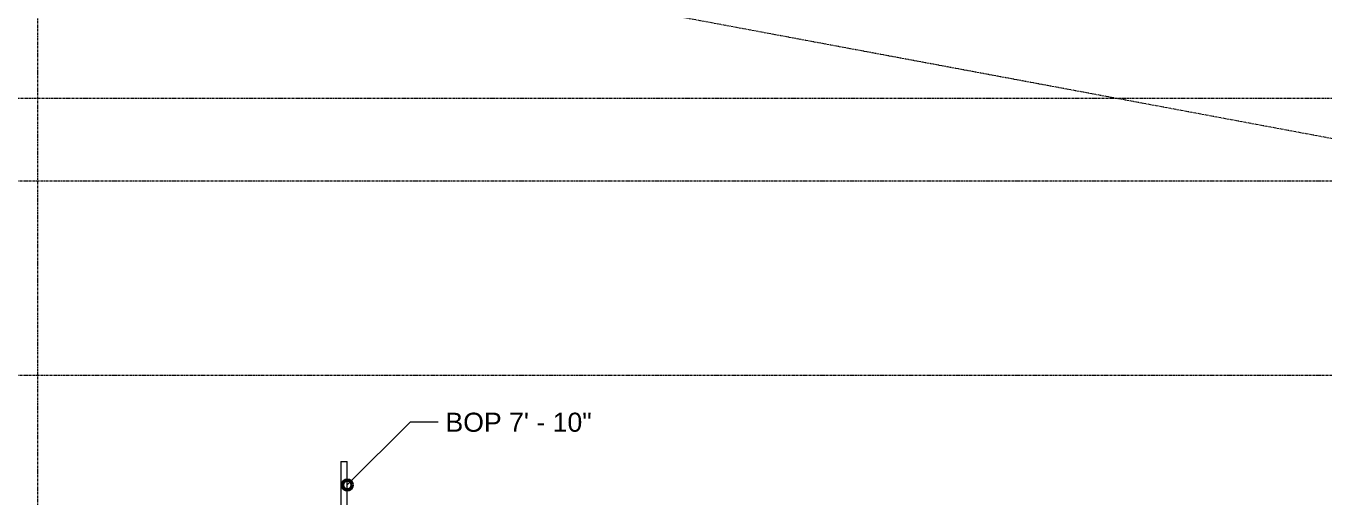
# Model space of a CAD drawing. Header units: inches. Extents: x -3679 to 241, y -496 to 1784.
# Drawn here: x -268.4 to -0.5, y 746.9 to 844 of the extents above; entities that cross this region are included whole.
import ezdxf

# ---------------------------------------------------------------- set-up
doc = ezdxf.new("R2010")
doc.units = ezdxf.units.IN
doc.header["$MEASUREMENT"] = 0
doc.linetypes.add('Grid Line', pattern=[0.875, 0.5, -0.125, 0.125, -0.125])
for name, color, linetype, lineweight in [('G-ANNO-DIMS', 251, 'Continuous', 9), ('P-PIPE', 1, 'Continuous', 9), ('S-GRID', 8, 'Continuous', 9)]:
    doc.layers.add(name, color=color, linetype=linetype, lineweight=lineweight)
doc.styles.add('Arial', font='arial.ttf', dxfattribs={"height": 3.934132})

msp = doc.modelspace()

# ---------------------------------------------------------------- linework, layer by layer
at = {"layer": 'G-ANNO-DIMS'}
for p, q in [((-202.09, 749.34), (-189.05, 762.38)), ((-189.05, 762.38), (-183.33, 762.38))]:
    msp.add_line(p, q, dxfattribs=at)
at = {"layer": 'G-ANNO-DIMS', "lineweight": 50}
msp.add_circle((-202.09, 749.34), 1, dxfattribs=at)
at = {"layer": 'P-PIPE'}
for p, q in [((-203.4, 754.21), (-203.4, 687.69)), ((-203.4, 754.21), (-202.09, 754.21)), ((-202.09, 687.69), (-202.09, 754.21))]:
    msp.add_line(p, q, dxfattribs=at)
at = {"layer": 'S-GRID', "linetype": 'Grid Line'}
for p, q in [((-266, 1771.74), (-266, -484.26)), ((-3580, 1488.28), (228, 778.5)), ((228, 829), (-3666.39, 829)), ((-3666.39, 812), (228, 812)), ((-3666.39, 772), (228, 772))]:
    msp.add_line(p, q, dxfattribs=at)

# ---------------------------------------------------------------- texts
at = {"layer": 'G-ANNO-DIMS', "insert": (-181.83, 764.24), "char_height": 3.9341, "width": 35.952, "attachment_point": 1, "line_spacing_factor": 0.938532, "style": 'Arial'}
msp.add_mtext('BOP 7\' - 10"', dxfattribs=at)

doc.saveas('drawing.dxf')
